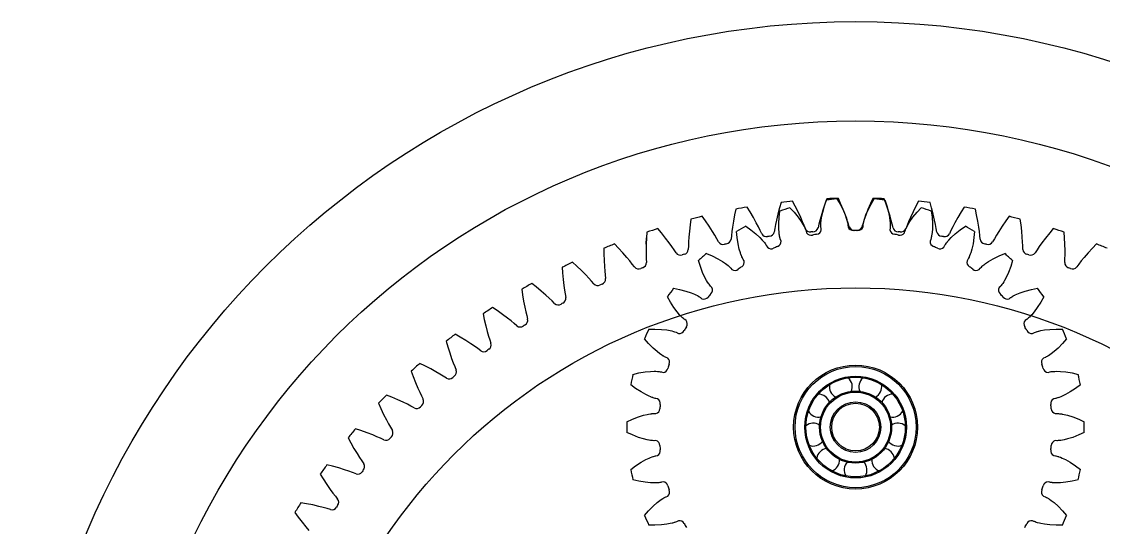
# Model space of a CAD drawing. Extents: x -49 to 4846, y -968 to 1090.
# Drawn here: x 2398.2 to 2625.2, y 558.2 to 664.2 of the extents above; entities that cross this region are included whole.
import ezdxf

# ---------------------------------------------------------------- set-up
doc = ezdxf.new("R2010")
doc.units = 0
doc.layers.get('0').update_dxf_attribs({"linetype": 'CONTINUOUS'})
doc.layers.add('OUTLINE', color=7, linetype='CONTINUOUS')

msp = doc.modelspace()

# ---------------------------------------------------------------- linework, layer by layer
at = {"color": 1}
for p, q in [((2560.554182, 625.503074), (2559.995678, 626.551523)), ((2566.683895, 625.586921), (2567.106268, 626.798503)), ((2567.201142, 627.055379), (2566.793988, 625.939404)), ((2569.304062, 627.029499), (2569.969106, 625.93221)), ((2570.093997, 626.054643), (2569.609989, 627.139497)), ((2576.833048, 627.139497), (2576.34904, 626.054643)), ((2576.473931, 625.93221), (2577.138976, 627.0295)), ((2579.649049, 625.939404), (2579.241895, 627.055378)), ((2579.336769, 626.798501), (2579.759142, 625.586921)), ((2586.447359, 626.551523), (2585.888855, 625.503074)), ((2548.072104, 624.875774), (2547.824226, 623.713996)), ((2551.076081, 624.287386), (2550.445801, 625.294321)), ((2551.771072, 623.11303), (2551.076081, 624.287386)), ((2557.270251, 625.157919), (2556.925887, 623.837521)), ((2557.179585, 623.213714), (2557.340826, 624.486636)), ((2557.598566, 626.299577), (2557.270251, 625.157919)), ((2559.442566, 625.169531), (2560.321217, 624.234491)), ((2561.165561, 624.283099), (2560.554182, 625.503074)), ((2561.702753, 623.133475), (2561.165561, 624.283099)), ((2566.358357, 624.646243), (2565.986379, 623.433012)), ((2566.099831, 623.171826), (2566.321941, 624.280185)), ((2566.321941, 624.280185), (2566.683895, 625.586921)), ((2566.793988, 625.939404), (2566.358357, 624.646243)), ((2569.969106, 625.93221), (2570.594837, 624.729284)), ((2570.618785, 624.794992), (2570.093997, 626.054643)), ((2570.594837, 624.729284), (2571.042534, 623.691325)), ((2571.074475, 623.610695), (2570.618785, 624.794992)), ((2575.824263, 624.795021), (2575.368561, 623.610692)), ((2575.400503, 623.691325), (2575.8482, 624.729284)), ((2576.34904, 626.054643), (2575.824263, 624.795021)), ((2575.8482, 624.729284), (2576.473931, 625.93221)), ((2580.08469, 624.646214), (2579.649049, 625.939404)), ((2579.759142, 625.586921), (2580.121096, 624.280185)), ((2580.456657, 623.433015), (2580.08469, 624.646214)), ((2580.121096, 624.280185), (2580.343206, 623.171826)), ((2585.277489, 624.283127), (2584.740283, 623.133472)), ((2585.888855, 625.503074), (2585.277489, 624.283127)), ((2586.12182, 624.234491), (2587.000472, 625.169532)), ((2589.172786, 625.157919), (2588.844471, 626.299577)), ((2589.102211, 624.486634), (2589.263452, 623.213714)), ((2589.517158, 623.837491), (2589.172786, 625.157919)), ((2595.366956, 624.287386), (2594.67198, 623.113057)), ((2595.997236, 625.294321), (2595.366956, 624.287386)), ((2598.618811, 623.713996), (2598.370933, 624.875774)), ((2538.668167, 622.790908), (2538.501935, 621.614668)), ((2541.705871, 622.413499), (2541.006886, 623.374016)), ((2542.481088, 621.290484), (2541.705871, 622.413499)), ((2547.572807, 622.372792), (2547.373299, 621.119598)), ((2547.824226, 623.713996), (2547.572807, 622.372792)), ((2552.387149, 622.003678), (2551.771072, 623.11303)), ((2552.835558, 621.146475), (2552.387149, 622.003678)), ((2556.639446, 622.601296), (2556.444686, 621.653704)), ((2556.925887, 623.837521), (2556.639446, 622.601296)), ((2557.097226, 621.860279), (2557.179585, 623.213714)), ((2560.321217, 624.234491), (2561.183376, 623.187949)), ((2561.183376, 623.187949), (2561.837094, 622.265753)), ((2562.090274, 622.24708), (2561.702753, 623.133475)), ((2561.837094, 622.265753), (2562.235026, 621.61756)), ((2562.404296, 621.484637), (2562.090273, 622.247082)), ((2565.725993, 622.501316), (2565.521139, 621.702589)), ((2565.986379, 623.433012), (2565.725993, 622.501314)), ((2565.962816, 621.942641), (2565.967226, 622.017113)), ((2565.967226, 622.017113), (2565.999946, 622.41782)), ((2565.999946, 622.417816), (2566.099831, 623.171826)), ((2571.042534, 623.691325), (2571.297003, 622.974562)), ((2571.39922, 622.699428), (2571.074475, 623.610695)), ((2571.297003, 622.974561), (2571.39007, 622.667902)), ((2571.39007, 622.667902), (2571.488059, 622.301099)), ((2571.659292, 621.916937), (2571.399219, 622.69943)), ((2571.488059, 622.301099), (2571.490271, 622.292067)), ((2571.490271, 622.292067), (2571.541036, 622.071053)), ((2571.541036, 622.071053), (2571.556175, 621.998627)), ((2571.556175, 621.998627), (2571.599831, 621.761054)), ((2575.043818, 622.69943), (2574.783746, 621.916938)), ((2574.859911, 621.858458), (2574.902002, 622.071057)), ((2574.902002, 622.071057), (2574.924473, 622.172457)), ((2574.924473, 622.172457), (2574.952766, 622.292065)), ((2574.952766, 622.292065), (2575.010921, 622.517487)), ((2575.010921, 622.517487), (2575.030717, 622.589416)), ((2575.030717, 622.589416), (2575.146034, 622.974563)), ((2575.368561, 623.610692), (2575.043817, 622.699427)), ((2575.146033, 622.974559), (2575.400503, 623.691325)), ((2580.343206, 623.171826), (2580.443091, 622.417819)), ((2580.443091, 622.417818), (2580.470366, 622.09851)), ((2580.717044, 622.501314), (2580.456657, 623.433015)), ((2580.470366, 622.09851), (2580.489951, 621.71935)), ((2580.921899, 621.702588), (2580.717044, 622.501316)), ((2584.352764, 622.247082), (2584.038742, 621.484638)), ((2584.20801, 621.617558), (2584.605944, 622.265753)), ((2584.740283, 623.133472), (2584.352763, 622.24708)), ((2584.605944, 622.265753), (2585.259661, 623.187949)), ((2585.259661, 623.187949), (2586.12182, 624.234491)), ((2589.263452, 623.213714), (2589.345811, 621.860279)), ((2589.80359, 622.6013), (2589.517158, 623.837491)), ((2589.998351, 621.653705), (2589.80359, 622.6013)), ((2594.055886, 622.003675), (2593.607479, 621.146475)), ((2594.67198, 623.113057), (2594.055886, 622.003675)), ((2598.870235, 622.372761), (2598.618811, 623.713996)), ((2599.069737, 621.119601), (2598.870235, 622.372761)), ((2604.737166, 622.413499), (2603.961967, 621.29051)), ((2605.436151, 623.374016), (2604.737166, 622.413499)), ((2607.941102, 621.614668), (2607.77487, 622.790908)), ((2529.432571, 620.055134), (2529.348794, 618.870164)), ((2532.489202, 619.890545), (2531.724917, 620.799963)), ((2533.340868, 618.824342), (2532.489202, 619.890545)), ((2538.344686, 620.259193), (2538.233082, 618.995135)), ((2538.501935, 621.614668), (2538.344686, 620.259193)), ((2543.173048, 620.22681), (2542.481088, 621.290484)), ((2543.68016, 619.402974), (2543.173048, 620.22681)), ((2547.245114, 620.160731), (2547.153415, 619.341266)), ((2547.373299, 621.119598), (2547.245114, 620.160729)), ((2548.376385, 618.91631), (2548.269447, 620.194939)), ((2550.183277, 621.299888), (2551.237133, 620.567963)), ((2551.237133, 620.567963), (2552.29804, 619.723543)), ((2552.29804, 619.723543), (2553.129208, 618.957415)), ((2553.202, 620.407794), (2552.835557, 621.146477)), ((2553.53074, 619.709659), (2553.202, 620.407794)), ((2556.296047, 620.842635), (2556.172476, 620.080936)), ((2556.444686, 621.653707), (2556.296047, 620.842635)), ((2557.110411, 620.729961), (2557.097226, 621.860279)), ((2557.169475, 619.97166), (2557.110411, 620.729961)), ((2557.220781, 619.572911), (2557.169475, 619.971664)), ((2562.235026, 621.61756), (2562.389817, 621.336951)), ((2562.389817, 621.336951), (2562.561927, 620.998537)), ((2562.683535, 620.765271), (2562.404296, 621.484637)), ((2562.561927, 620.998537), (2562.565969, 620.990162)), ((2562.565969, 620.990162), (2562.661576, 620.784532)), ((2562.661576, 620.784532), (2562.691442, 620.716837)), ((2562.691442, 620.716837), (2562.783539, 620.493531)), ((2562.783539, 620.493531), (2562.843357, 620.330377)), ((2562.843357, 620.330377), (2562.869535, 620.250463)), ((2562.869533, 620.25047), (2562.956958, 619.912972)), ((2565.521139, 621.702589), (2565.344735, 620.951365)), ((2565.949096, 621.483321), (2565.949993, 621.587176)), ((2565.952126, 621.266616), (2565.949096, 621.483321)), ((2565.949993, 621.587176), (2565.9528, 621.710053)), ((2565.952454, 621.256315), (2565.952126, 621.266616)), ((2565.965267, 621.023749), (2565.952454, 621.256315)), ((2565.9528, 621.710053), (2565.962816, 621.942641)), ((2565.976341, 620.910842), (2565.965267, 621.023749)), ((2566.033746, 620.566964), (2565.976341, 620.910842)), ((2571.599831, 621.761054), (2571.62442, 621.589028)), ((2571.62442, 621.589028), (2571.633411, 621.505417)), ((2571.63341, 621.505424), (2571.648756, 621.157125)), ((2571.88767, 621.179845), (2571.659292, 621.916937)), ((2574.783746, 621.916938), (2574.555369, 621.17985)), ((2574.794282, 621.157125), (2574.809627, 621.505424)), ((2574.809627, 621.505424), (2574.822269, 621.618167)), ((2574.822269, 621.618167), (2574.858089, 621.848314)), ((2574.858089, 621.848314), (2574.859911, 621.858458)), ((2580.466696, 620.910842), (2580.409291, 620.566964)), ((2580.475285, 620.994488), (2580.466695, 620.910835)), ((2580.486999, 621.167867), (2580.475285, 620.994488)), ((2580.493691, 621.409325), (2580.486999, 621.167867)), ((2580.489951, 621.71935), (2580.490237, 621.710055)), ((2580.490237, 621.710055), (2580.493941, 621.483316)), ((2580.493941, 621.483316), (2580.493691, 621.409325)), ((2581.098304, 620.95136), (2580.921899, 621.702588)), ((2583.486079, 619.912972), (2583.573505, 620.25047)), ((2583.573505, 620.25047), (2583.609311, 620.35812)), ((2583.609311, 620.35812), (2583.692199, 620.575791)), ((2583.692199, 620.575791), (2583.69609, 620.585334)), ((2583.69609, 620.585334), (2583.781463, 620.784536)), ((2584.038742, 621.484638), (2583.759505, 620.765276)), ((2583.781463, 620.784536), (2583.824525, 620.879048)), ((2583.824525, 620.879048), (2583.877068, 620.99016)), ((2583.877068, 620.99016), (2583.98082, 621.198565)), ((2583.98082, 621.198565), (2584.015139, 621.264806)), ((2584.015139, 621.264806), (2584.208012, 621.617561)), ((2589.273562, 619.971663), (2589.233853, 619.653662)), ((2589.332626, 620.729961), (2589.273562, 619.971663)), ((2589.345811, 621.860279), (2589.332626, 620.729961)), ((2590.14699, 620.842634), (2589.998351, 621.653707)), ((2590.270563, 620.080931), (2590.14699, 620.842634)), ((2593.241037, 620.407795), (2592.9123, 619.709664)), ((2593.60748, 621.146477), (2593.241037, 620.407795)), ((2593.31383, 618.957415), (2594.144998, 619.723543)), ((2594.144998, 619.723543), (2595.205905, 620.567963)), ((2595.205905, 620.567963), (2596.259761, 621.299889)), ((2598.17359, 620.194938), (2598.066652, 618.91631)), ((2599.197923, 620.160729), (2599.069737, 621.119601)), ((2599.289622, 619.341265), (2599.197923, 620.160731)), ((2603.269987, 620.226808), (2602.762877, 619.402974)), ((2603.961967, 621.29051), (2603.269987, 620.226808)), ((2608.098354, 620.259163), (2607.941102, 621.614668)), ((2608.209955, 618.995139), (2608.098354, 620.259163)), ((2613.953835, 619.890545), (2613.102188, 618.824366)), ((2614.71812, 620.799963), (2613.953835, 619.890545)), ((2617.094243, 618.870164), (2617.010467, 620.055134)), ((2523.470976, 616.730814), (2522.645115, 617.584703)), ((2529.286481, 617.507022), (2529.263326, 616.238258)), ((2529.348794, 618.870164), (2529.286481, 617.507022)), ((2529.286481, 617.507022), (2529.348794, 618.870164)), ((2534.105341, 617.811528), (2533.340868, 618.824342)), ((2534.668685, 617.025073), (2534.105341, 617.811528)), ((2538.172097, 618.029662), (2538.137784, 617.205797)), ((2538.233082, 618.995135), (2538.172097, 618.02966)), ((2544.097238, 618.691655), (2543.680159, 619.402976)), ((2544.473876, 618.018152), (2544.097238, 618.691655)), ((2547.153415, 619.341266), (2547.083278, 618.572803)), ((2548.57722, 617.575327), (2548.376385, 618.91631)), ((2548.825123, 616.472451), (2548.57722, 617.575327)), ((2553.129208, 618.957415), (2553.653211, 618.406121)), ((2553.653211, 618.406121), (2553.862961, 618.163827)), ((2553.862961, 618.163827), (2554.101671, 617.868592)), ((2554.101671, 617.868592), (2554.107365, 617.86124)), ((2554.107365, 617.86124), (2554.243636, 617.679981)), ((2554.243636, 617.679981), (2554.286924, 617.619975)), ((2554.286924, 617.619975), (2554.423436, 617.420698)), ((2557.231952, 619.499149), (2557.220781, 619.572911)), ((2557.270513, 619.269562), (2557.231952, 619.499149)), ((2557.293314, 619.148787), (2557.270513, 619.269562)), ((2557.31403, 619.047014), (2557.293314, 619.148787)), ((2557.362049, 618.835675), (2557.31403, 619.047014)), ((2557.364511, 618.825667), (2557.362049, 618.835675)), ((2557.425397, 618.600847), (2557.364511, 618.825667)), ((2557.459704, 618.49271), (2557.425397, 618.600847)), ((2557.587352, 618.168281), (2557.459704, 618.49271)), ((2588.983333, 618.49271), (2588.855686, 618.168281)), ((2589.009125, 618.572742), (2588.983331, 618.492703)), ((2589.056631, 618.739897), (2589.009125, 618.572742)), ((2589.113379, 618.974687), (2589.056631, 618.739897)), ((2589.129006, 619.047009), (2589.113379, 618.974687)), ((2589.172525, 619.269564), (2589.129006, 619.047009)), ((2589.174178, 619.278715), (2589.172525, 619.269564)), ((2589.233853, 619.653662), (2589.174178, 619.278715)), ((2591.942357, 617.298679), (2592.06869, 617.494361)), ((2592.06869, 617.494361), (2592.07448, 617.502887)), ((2592.07448, 617.502887), (2592.199404, 617.679985)), ((2592.199404, 617.679985), (2592.261175, 617.763479)), ((2592.261175, 617.763479), (2592.335671, 617.861238)), ((2592.335671, 617.861238), (2592.480486, 618.043518)), ((2592.480486, 618.043518), (2592.527827, 618.101176)), ((2592.527827, 618.101176), (2592.789827, 618.406122)), ((2592.789824, 618.406119), (2593.31383, 618.957415)), ((2597.865817, 617.575327), (2597.617914, 616.472451)), ((2598.066652, 618.91631), (2597.865817, 617.575327)), ((2599.35976, 618.572798), (2599.289622, 619.341265)), ((2602.3458, 618.691656), (2601.969164, 618.018157)), ((2602.762878, 619.402976), (2602.3458, 618.691656)), ((2608.27094, 618.02966), (2608.209955, 618.995139)), ((2608.305254, 617.205796), (2608.27094, 618.029662)), ((2612.337694, 617.811525), (2611.774352, 617.025073)), ((2613.102188, 618.824366), (2612.337694, 617.811525)), ((2617.156557, 617.506991), (2617.094243, 618.870164)), ((2617.179712, 616.238262), (2617.156557, 617.506991)), ((2623.797922, 617.584703), (2622.972061, 616.730814)), ((2520.41031, 616.681783), (2520.409396, 615.493855)), ((2520.409396, 615.493855), (2520.442323, 614.129687)), ((2524.394942, 615.726617), (2523.470976, 616.730814)), ((2525.228203, 614.769597), (2524.394942, 615.726617)), ((2529.263326, 616.238258), (2529.269837, 615.27088)), ((2529.269837, 615.270883), (2529.293077, 614.446631)), ((2535.134366, 616.34458), (2534.668684, 617.025075)), ((2535.557068, 615.698991), (2535.134366, 616.34458)), ((2538.137784, 617.205797), (2538.121423, 616.434313)), ((2541.930869, 615.589692), (2543.113871, 615.09287)), ((2549.040557, 615.743001), (2548.825123, 616.472451)), ((2549.173646, 615.363633), (2549.040555, 615.743005)), ((2549.199909, 615.293805), (2549.173646, 615.363633)), ((2549.28536, 615.077252), (2549.199909, 615.293805)), ((2554.423436, 617.420698), (2554.515869, 617.273545)), ((2554.515869, 617.273545), (2554.55809, 617.20082)), ((2554.558086, 617.200826), (2554.713771, 616.888881)), ((2591.729266, 616.888881), (2591.884951, 617.200826)), ((2591.884951, 617.200826), (2591.942357, 617.298679)), ((2597.297524, 615.440207), (2597.161197, 615.085861)), ((2597.402481, 615.743003), (2597.297524, 615.440207)), ((2597.617914, 616.472451), (2597.402481, 615.743004)), ((2603.329166, 615.09287), (2604.512169, 615.589692)), ((2608.321615, 616.434308), (2608.305254, 617.205796)), ((2611.308672, 616.344581), (2610.885973, 615.698995)), ((2611.774353, 617.025075), (2611.308672, 616.344581)), ((2617.14996, 614.44663), (2617.173201, 615.270883)), ((2617.173201, 615.270881), (2617.179712, 616.238262)), ((2622.048116, 615.72664), (2621.214832, 614.769595)), ((2622.972061, 616.730814), (2622.048116, 615.72664)), ((2514.69513, 612.9497), (2513.811717, 613.7439)), ((2515.686894, 612.012402), (2514.69513, 612.9497)), ((2520.442323, 614.129687), (2520.507729, 612.862398)), ((2525.845036, 614.024355), (2525.228203, 614.769597)), ((2526.357051, 613.378004), (2525.845034, 614.024357)), ((2526.823757, 612.763474), (2526.357051, 613.378004)), ((2529.293077, 614.446631), (2529.330572, 613.675885)), ((2540.659036, 612.882526), (2540.288593, 614.110981)), ((2543.113871, 615.09287), (2544.32716, 614.487477)), ((2544.32716, 614.487477), (2545.299452, 613.9109)), ((2545.299452, 613.9109), (2545.926625, 613.4806)), ((2545.926625, 613.4806), (2546.182167, 613.28721)), ((2546.182167, 613.28721), (2546.477043, 613.048058)), ((2546.477043, 613.048058), (2546.484142, 613.04205)), ((2546.484142, 613.04205), (2546.65512, 612.893085)), ((2549.332775, 614.963857), (2549.28536, 615.077252)), ((2549.374197, 614.868615), (2549.332775, 614.963857)), ((2549.465107, 614.671878), (2549.374197, 614.868615)), ((2549.469595, 614.662601), (2549.465107, 614.671878)), ((2549.575894, 614.455353), (2549.469595, 614.662601)), ((2549.631934, 614.356711), (2549.575894, 614.455353)), ((2549.824245, 614.065912), (2549.631934, 614.356711)), ((2596.811103, 614.356711), (2596.618792, 614.065912)), ((2596.852971, 614.429632), (2596.811099, 614.356705)), ((2596.934192, 614.583257), (2596.852971, 614.429632)), ((2597.038515, 614.801118), (2596.934192, 614.583257)), ((2597.068838, 614.868611), (2597.038515, 614.801118)), ((2597.157677, 615.077254), (2597.068838, 614.868611)), ((2597.161197, 615.085861), (2597.157677, 615.077254)), ((2599.78792, 612.893088), (2599.8657, 612.961914)), ((2599.8657, 612.961914), (2599.958894, 613.042049)), ((2599.958894, 613.042049), (2600.138442, 613.190237)), ((2600.138442, 613.190237), (2600.196736, 613.236792)), ((2600.196736, 613.236792), (2600.516414, 613.480601)), ((2600.51641, 613.480599), (2601.143585, 613.9109)), ((2601.143585, 613.9109), (2602.115877, 614.487477)), ((2602.115877, 614.487477), (2603.329166, 615.09287)), ((2606.154444, 614.11098), (2605.784001, 612.882526)), ((2617.112466, 613.67588), (2617.14996, 614.44663)), ((2620.085987, 613.378005), (2619.619284, 612.763478)), ((2620.598003, 614.024357), (2620.085987, 613.378005)), ((2621.214832, 614.769595), (2620.598001, 614.024355)), ((2511.645339, 612.687287), (2511.727294, 611.502189)), ((2511.727294, 611.502189), (2511.8553, 610.143641)), ((2516.584884, 611.115839), (2515.686894, 612.012402)), ((2517.2522, 610.41544), (2516.584884, 611.115839)), ((2520.507729, 612.862398), (2520.581705, 611.897831)), ((2520.581704, 611.897834), (2520.662385, 611.077211)), ((2520.662385, 611.077211), (2520.753553, 610.310958)), ((2541.134289, 611.612603), (2540.659036, 612.882526)), ((2541.606075, 610.585369), (2541.134289, 611.612603)), ((2546.65512, 612.893085), (2546.709939, 612.84339)), ((2546.709939, 612.84339), (2546.8849, 612.676849)), ((2546.8849, 612.676849), (2547.005907, 612.55213)), ((2547.005907, 612.55213), (2547.062326, 612.489773)), ((2547.062321, 612.489778), (2547.279461, 612.217018)), ((2599.163576, 612.217018), (2599.380716, 612.489778)), ((2599.380716, 612.489778), (2599.457212, 612.573558)), ((2599.457212, 612.573558), (2599.621469, 612.738696)), ((2599.621469, 612.738696), (2599.628905, 612.745832)), ((2599.628905, 612.745832), (2599.78792, 612.893088)), ((2605.308748, 611.612603), (2604.836962, 610.585369)), ((2605.784001, 612.882526), (2605.308748, 611.612603)), ((2506.204419, 608.565625), (2505.267757, 609.296266)), ((2507.25915, 607.699792), (2506.204419, 608.565625)), ((2511.8553, 610.143641), (2512.008948, 608.884002)), ((2512.008948, 608.884002), (2512.150029, 607.926945)), ((2517.808055, 609.80638), (2517.252198, 610.415442)), ((2518.316491, 609.225903), (2517.808055, 609.80638)), ((2541.968462, 609.916651), (2541.606075, 610.585369)), ((2542.177518, 609.573244), (2541.96846, 609.916655)), ((2542.217725, 609.510402), (2542.177518, 609.573244)), ((2542.346333, 609.316348), (2542.217725, 609.510402)), ((2542.416287, 609.215288), (2542.346333, 609.316348)), ((2542.476607, 609.13074), (2542.416287, 609.215288)), ((2542.606434, 608.957203), (2542.476607, 609.13074)), ((2542.612753, 608.949062), (2542.606434, 608.957203)), ((2542.759818, 608.768444), (2542.612753, 608.949062)), ((2542.835142, 608.683609), (2542.759818, 608.768444)), ((2543.083711, 608.439148), (2542.835142, 608.683609)), ((2603.607895, 608.683609), (2603.359326, 608.439148)), ((2603.664009, 608.746232), (2603.60789, 608.683604)), ((2603.775396, 608.879613), (2603.664009, 608.746232)), ((2603.922735, 609.071023), (2603.775396, 608.879613)), ((2603.966428, 609.130736), (2603.922735, 609.071023)), ((2604.096705, 609.316349), (2603.966428, 609.130736)), ((2604.101938, 609.324037), (2604.096705, 609.316349)), ((2604.308958, 609.642296), (2604.101938, 609.324037)), ((2604.474576, 609.916653), (2604.308958, 609.642296)), ((2604.836962, 610.585369), (2604.474577, 609.916653)), ((2503.180362, 608.091108), (2503.344786, 606.914615)), ((2503.344786, 606.914615), (2503.567248, 605.568305)), ((2508.217493, 606.868053), (2507.25915, 607.699792)), ((2508.932041, 606.21591), (2508.217493, 606.868053)), ((2509.529027, 605.647108), (2508.932039, 606.215912)), ((2512.150028, 607.926947), (2512.287756, 607.113951)), ((2512.287756, 607.113951), (2512.432153, 606.355925)), ((2534.364824, 605.376068), (2533.747066, 606.500659)), ((2535.046013, 608.288505), (2536.306459, 608.048499)), ((2536.306459, 608.048499), (2537.619102, 607.708593)), ((2537.619102, 607.708593), (2538.690024, 607.346767)), ((2538.690024, 607.346767), (2539.392957, 607.056266)), ((2539.392957, 607.056266), (2539.683123, 606.920233)), ((2539.683123, 606.920233), (2540.021278, 606.747614)), ((2540.021278, 606.747614), (2540.02947, 606.743214)), ((2540.02947, 606.743214), (2540.227684, 606.633052)), ((2540.227684, 606.633052), (2540.291637, 606.59584)), ((2540.291637, 606.59584), (2540.4974, 606.469316)), ((2540.4974, 606.469316), (2540.641694, 606.372481)), ((2540.641694, 606.372481), (2540.709845, 606.323216)), ((2540.709839, 606.32322), (2540.978943, 606.101566)), ((2605.464094, 606.101566), (2605.733198, 606.32322)), ((2605.733198, 606.32322), (2605.825442, 606.389265)), ((2605.825442, 606.389265), (2606.020443, 606.516644)), ((2606.020443, 606.516644), (2606.0292, 606.522078)), ((2606.0292, 606.522078), (2606.215357, 606.633054)), ((2606.215357, 606.633054), (2606.305747, 606.684205)), ((2606.305747, 606.684205), (2606.413565, 606.743213)), ((2606.413565, 606.743213), (2606.62, 606.850832)), ((2606.62, 606.850832), (2606.6867, 606.88425)), ((2606.6867, 606.88425), (2607.050082, 607.056267)), ((2607.050078, 607.056265), (2607.753013, 607.346767)), ((2607.753013, 607.346767), (2608.823935, 607.708593)), ((2608.823935, 607.708593), (2610.136578, 608.048499)), ((2610.136578, 608.048499), (2611.397025, 608.288505)), ((2612.695971, 606.500658), (2612.078213, 605.376068)), ((2498.040208, 603.599947), (2497.054861, 604.26347)), ((2503.567248, 605.568305), (2503.808389, 604.322452)), ((2503.808389, 604.322452), (2504.015887, 603.377567)), ((2510.076718, 605.103512), (2509.529027, 605.647108)), ((2535.093723, 604.232707), (2534.364824, 605.376068)), ((2535.768774, 603.32601), (2535.093723, 604.232707)), ((2611.349314, 604.232707), (2610.674263, 603.32601)), ((2612.078213, 605.376068), (2611.349314, 604.232707)), ((2495.056619, 602.915639), (2495.302709, 601.75348)), ((2495.302709, 601.75348), (2495.618543, 600.425968)), ((2499.152767, 602.809798), (2498.040208, 603.599947)), ((2500.166795, 602.046936), (2499.152767, 602.809798)), ((2500.925093, 601.446226), (2500.166795, 602.046936)), ((2504.015886, 603.37757), (2504.20999, 602.576162)), ((2504.20999, 602.576162), (2504.406913, 601.830054)), ((2536.262276, 602.747249), (2535.768774, 603.32601)), ((2536.538162, 602.454811), (2536.262273, 602.747252)), ((2536.590556, 602.401703), (2536.538162, 602.454811)), ((2536.7567, 602.238628), (2536.590556, 602.401703)), ((2536.846137, 602.154321), (2536.7567, 602.238628)), ((2536.922716, 602.084162), (2536.846137, 602.154321)), ((2537.085786, 601.94141), (2536.922716, 602.084162)), ((2537.093661, 601.93476), (2537.085786, 601.94141)), ((2537.275064, 601.788665), (2537.093661, 601.93476)), ((2537.366381, 601.721345), (2537.275064, 601.788665)), ((2537.660344, 601.533906), (2537.366381, 601.721345)), ((2609.076656, 601.721345), (2608.782693, 601.533906)), ((2609.144564, 601.770933), (2609.07665, 601.721341)), ((2609.281248, 601.878241), (2609.144564, 601.770933)), ((2609.465165, 602.034835), (2609.281248, 601.878241)), ((2609.520317, 602.084159), (2609.465165, 602.034835)), ((2609.686339, 602.238629), (2609.520317, 602.084159)), ((2609.693056, 602.245061), (2609.686339, 602.238629)), ((2609.961721, 602.513323), (2609.693056, 602.245061)), ((2610.180763, 602.747251), (2609.961721, 602.513323)), ((2610.674263, 603.32601), (2610.180763, 602.747251)), ((2495.618543, 600.425968), (2495.946003, 599.199972)), ((2501.560303, 600.920453), (2500.925092, 601.446227)), ((2502.144579, 600.416385), (2501.560303, 600.920453)), ((2529.82961, 599.715424), (2531.112412, 599.742725)), ((2531.112412, 599.742725), (2532.467041, 599.68316)), ((2532.467041, 599.68316), (2533.589789, 599.551898)), ((2533.589789, 599.551898), (2534.337759, 599.413893)), ((2534.337759, 599.413893), (2534.649867, 599.341161)), ((2534.649867, 599.341161), (2535.016522, 599.242621)), ((2611.417585, 599.24002), (2611.641884, 599.302367)), ((2611.641884, 599.302367), (2611.714074, 599.321187)), ((2611.714074, 599.321187), (2612.10528, 599.413893)), ((2612.105276, 599.413893), (2612.853248, 599.551898)), ((2612.853248, 599.551898), (2613.975996, 599.68316)), ((2613.975996, 599.68316), (2615.330626, 599.742725)), ((2615.330626, 599.742725), (2616.613429, 599.715424)), ((2487.313686, 597.186093), (2487.640246, 596.043932)), ((2490.242273, 598.076858), (2489.213041, 598.670031)), ((2491.40724, 597.366242), (2490.242273, 598.076858)), ((2492.472013, 596.675974), (2491.40724, 597.366242)), ((2495.946003, 599.199972), (2496.218908, 598.271863)), ((2496.218907, 598.271866), (2496.468442, 597.48595)), ((2496.468442, 597.48595), (2496.71693, 596.755396)), ((2529.768836, 596.725004), (2528.930761, 597.69658)), ((2535.016522, 599.242621), (2535.02545, 599.24002)), ((2535.02545, 599.24002), (2535.242237, 599.173477)), ((2535.242237, 599.173477), (2535.312529, 599.150375)), ((2535.312529, 599.150375), (2535.540102, 599.069396)), ((2535.540102, 599.069396), (2535.701375, 599.004678)), ((2535.701375, 599.004678), (2535.778279, 598.970658)), ((2535.778273, 598.970661), (2536.087581, 598.809801)), ((2610.355456, 598.809801), (2610.664764, 598.970661)), ((2610.664764, 598.970661), (2610.768723, 599.016084)), ((2610.768723, 599.016084), (2610.985947, 599.100137)), ((2610.985947, 599.100137), (2610.995643, 599.103631)), ((2610.995643, 599.103631), (2611.200805, 599.173478)), ((2611.200805, 599.173478), (2611.299855, 599.204718)), ((2611.299855, 599.204718), (2611.417585, 599.24002)), ((2617.512275, 597.696579), (2616.674201, 596.725004)), ((2487.640246, 596.043932), (2488.047913, 594.741685)), ((2488.047913, 594.741685), (2488.460097, 593.541517)), ((2493.270367, 596.129623), (2492.472013, 596.675974)), ((2493.940706, 595.649441), (2493.270365, 596.129624)), ((2494.55872, 595.187358), (2493.940706, 595.649441)), ((2530.719525, 595.758174), (2529.768836, 596.725004)), ((2531.568337, 595.011642), (2530.719525, 595.758174)), ((2532.171386, 594.548134), (2531.568337, 595.011642)), ((2614.8747, 595.011642), (2614.271653, 594.548135)), ((2615.723512, 595.758174), (2614.8747, 595.011642)), ((2616.674201, 596.725004), (2615.723512, 595.758174)), ((2482.848605, 592.023268), (2481.780502, 592.5432)), ((2488.460097, 593.541517), (2488.797078, 592.634706)), ((2488.797077, 592.634709), (2489.100827, 591.868114)), ((2532.502044, 594.319446), (2532.171382, 594.548136)), ((2532.564335, 594.278391), (2532.502044, 594.319446)), ((2532.760754, 594.153423), (2532.564335, 594.278391)), ((2532.865765, 594.089554), (2532.760754, 594.153423)), ((2532.955258, 594.036849), (2532.865765, 594.089554)), ((2533.144444, 593.931121), (2532.955258, 594.036849)), ((2533.153529, 593.926254), (2533.144444, 593.931121)), ((2533.361343, 593.821068), (2533.153529, 593.926254)), ((2533.464661, 593.774205), (2533.361343, 593.821068)), ((2533.791171, 593.65198), (2533.464661, 593.774205)), ((2612.978376, 593.774205), (2612.651866, 593.65198)), ((2613.05511, 593.808589), (2612.978369, 593.774202)), ((2613.211118, 593.885134), (2613.05511, 593.808589)), ((2613.423573, 594.000068), (2613.211118, 593.885134)), ((2613.487775, 594.036847), (2613.423573, 594.000068)), ((2613.682285, 594.153424), (2613.487775, 594.036847)), ((2613.690192, 594.158319), (2613.682285, 594.153424)), ((2614.008762, 594.36486), (2613.690192, 594.158319)), ((2614.271653, 594.548135), (2614.008762, 594.36486)), ((2479.989289, 590.930384), (2480.394726, 589.813785)), ((2484.060304, 591.395646), (2482.848605, 592.023268)), ((2485.170634, 590.781334), (2484.060304, 591.395646)), ((2486.005155, 590.292005), (2485.170634, 590.781334)), ((2486.707356, 589.859753), (2486.005153, 590.292006)), ((2489.100827, 591.868114), (2489.399671, 591.156674)), ((2526.509641, 590.245134), (2527.758734, 590.538548)), ((2527.758734, 590.538548), (2529.096146, 590.761929)), ((2529.096146, 590.761929), (2530.22165, 590.866967)), ((2530.22165, 590.866967), (2530.981968, 590.88749)), ((2530.981968, 590.88749), (2531.302378, 590.881238)), ((2531.302378, 590.881238), (2531.681508, 590.861083)), ((2531.681508, 590.861083), (2531.690782, 590.860395)), ((2531.690782, 590.860395), (2531.916666, 590.840378)), ((2531.916666, 590.840378), (2531.990226, 590.832396)), ((2531.990226, 590.832396), (2532.229662, 590.800501)), ((2532.229662, 590.800501), (2532.400867, 590.770728)), ((2532.400867, 590.770728), (2532.483163, 590.753442)), ((2532.483156, 590.753443), (2532.81915, 590.660407)), ((2613.623887, 590.660407), (2613.959881, 590.753443)), ((2613.959881, 590.753443), (2614.071012, 590.776259)), ((2614.071012, 590.776259), (2614.300965, 590.813312)), ((2614.300965, 590.813312), (2614.311175, 590.814714)), ((2614.311175, 590.814714), (2614.526375, 590.840379)), ((2614.526375, 590.840379), (2614.629756, 590.850343)), ((2614.629756, 590.850343), (2614.752253, 590.860395)), ((2614.752253, 590.860395), (2614.984614, 590.874746)), ((2614.984614, 590.874746), (2615.059139, 590.878145)), ((2615.059139, 590.878145), (2615.461071, 590.88749)), ((2615.461067, 590.88749), (2616.221387, 590.866967)), ((2616.221387, 590.866967), (2617.346891, 590.761929)), ((2617.346891, 590.761929), (2618.684303, 590.538548)), ((2618.684303, 590.538548), (2619.933398, 590.245134)), ((2480.394726, 589.813785), (2480.89224, 588.543148)), ((2480.89224, 588.543148), (2481.387139, 587.374656)), ((2487.356098, 589.441906), (2486.707356, 589.859753)), ((2527.071938, 587.307427), (2526.050176, 588.083526)), ((2620.39286, 588.083525), (2619.371099, 587.307427)), ((2475.895224, 585.468667), (2474.793455, 585.912826)), ((2481.387139, 587.374656), (2481.786555, 586.493561)), ((2481.786554, 586.493563), (2482.143039, 585.750024)), ((2482.143039, 585.750024), (2482.490782, 585.061163)), ((2528.202868, 586.559384), (2527.071938, 587.307427)), ((2529.188344, 586.005643), (2528.202868, 586.559384)), ((2529.874584, 585.677644), (2529.188344, 586.005643)), ((2530.245563, 585.522702), (2529.87458, 585.677646)), ((2616.568456, 585.677645), (2616.273204, 585.553034)), ((2617.254693, 586.005643), (2616.568456, 585.677645)), ((2618.24017, 586.559384), (2617.254693, 586.005643)), ((2619.371099, 587.307427), (2618.24017, 586.559384)), ((2473.119109, 584.17899), (2473.601448, 583.093392)), ((2477.147752, 584.927098), (2475.895224, 585.468667)), ((2478.29823, 584.391735), (2477.147752, 584.927098)), ((2479.164852, 583.961811), (2478.29823, 584.391735)), ((2479.895495, 583.579595), (2479.16485, 583.961812)), ((2480.571804, 583.20802), (2479.895495, 583.579595)), ((2530.315029, 585.495495), (2530.245563, 585.522702)), ((2530.533137, 585.414096), (2530.315029, 585.495495)), ((2530.649133, 585.373455), (2530.533137, 585.414096)), ((2530.747628, 585.340509), (2530.649133, 585.373455)), ((2530.954663, 585.276425), (2530.747628, 585.340509)), ((2530.964561, 585.273553), (2530.954663, 585.276425)), ((2531.189703, 585.213873), (2530.964561, 585.273553)), ((2531.300507, 585.189514), (2531.189703, 585.213873)), ((2531.645294, 585.137846), (2531.300507, 585.189515)), ((2615.142531, 585.189515), (2614.797743, 585.137846)), ((2615.224736, 585.207194), (2615.142523, 585.189513)), ((2615.39325, 585.24963), (2615.224736, 585.207194)), ((2615.624958, 585.317881), (2615.39325, 585.24963)), ((2615.695405, 585.340507), (2615.624958, 585.317881)), ((2615.909902, 585.414097), (2615.695405, 585.340507)), ((2615.918654, 585.41724), (2615.909902, 585.414097)), ((2616.273204, 585.553034), (2615.918654, 585.41724)), ((2473.601448, 583.093392), (2474.186386, 581.860555)), ((2474.186386, 581.860555), (2474.761589, 580.729432)), ((2526.391999, 580.838236), (2527.653742, 581.334799)), ((2527.653742, 581.334799), (2528.732812, 581.671547)), ((2528.732812, 581.671547), (2529.472248, 581.8497)), ((2529.472248, 581.8497), (2529.786956, 581.910202)), ((2529.786956, 581.910202), (2530.161992, 581.969313)), ((2530.161992, 581.969313), (2530.171206, 581.970569)), ((2530.171206, 581.970569), (2530.396316, 581.997953)), ((2530.396316, 581.997953), (2530.469928, 582.005439)), ((2530.469928, 582.005439), (2530.710763, 582.024023)), ((2530.710763, 582.024023), (2530.884417, 582.030496)), ((2530.884417, 582.030496), (2530.968509, 582.030698)), ((2530.968502, 582.030698), (2531.316497, 582.009552)), ((2615.12654, 582.009552), (2615.474536, 582.030698)), ((2615.474536, 582.030698), (2615.587982, 582.029909)), ((2615.587982, 582.029909), (2615.820613, 582.018343)), ((2615.820613, 582.018343), (2615.830892, 582.017591)), ((2615.830892, 582.017591), (2616.046726, 581.997953)), ((2616.046726, 581.997953), (2616.149919, 581.986205)), ((2616.149919, 581.986205), (2616.271829, 581.970569)), ((2616.271829, 581.970569), (2616.502095, 581.936296)), ((2616.502095, 581.936296), (2616.575699, 581.924126)), ((2616.575699, 581.924126), (2616.970791, 581.8497)), ((2616.970786, 581.849701), (2617.710225, 581.671547)), ((2617.710225, 581.671547), (2618.789296, 581.334799)), ((2618.789296, 581.334799), (2620.051038, 580.838236)), ((2474.761589, 580.729432), (2475.221494, 579.878345)), ((2475.221493, 579.878347), (2475.628976, 579.161487)), ((2475.628976, 579.161487), (2476.023925, 578.498561)), ((2525.231205, 580.291533), (2526.391999, 580.838236)), ((2620.051038, 580.838236), (2621.211833, 580.291532)), ((2466.736618, 576.964802), (2467.29351, 575.915495)), ((2469.416007, 578.444989), (2468.285939, 578.811211)), ((2470.703263, 577.992112), (2469.416007, 578.444989)), ((2471.888282, 577.538306), (2470.703263, 577.992112)), ((2472.782783, 577.169882), (2471.888282, 577.538306)), ((2473.538309, 576.839564), (2472.782781, 577.169883)), ((2474.23889, 576.516072), (2473.538309, 576.839564)), ((2526.391999, 577.534929), (2525.231204, 578.081633)), ((2527.653742, 577.038367), (2526.391999, 577.534929)), ((2528.732812, 576.701618), (2527.653742, 577.038367)), ((2529.472251, 576.523465), (2528.732812, 576.701618)), ((2617.710225, 576.701618), (2616.970789, 576.523465)), ((2618.789296, 577.038367), (2617.710225, 576.701618)), ((2620.051038, 577.534929), (2618.789296, 577.038367)), ((2621.211832, 578.081632), (2620.051038, 577.534929)), ((2467.29351, 575.915495), (2467.963021, 574.726464)), ((2467.963021, 574.726464), (2468.615726, 573.638221)), ((2529.867338, 576.449039), (2529.472247, 576.523465)), ((2529.940942, 576.43687), (2529.867338, 576.449039)), ((2530.171208, 576.402596), (2529.940942, 576.43687)), ((2530.293118, 576.386961), (2530.171208, 576.402596)), ((2530.396312, 576.375213), (2530.293118, 576.386961)), ((2530.612145, 576.355574), (2530.396312, 576.375213)), ((2530.622424, 576.354823), (2530.612145, 576.355574)), ((2530.855055, 576.343256), (2530.622424, 576.354823)), ((2530.968502, 576.342468), (2530.855055, 576.343256)), ((2531.316497, 576.363614), (2530.968502, 576.342468)), ((2615.474536, 576.342468), (2615.12654, 576.363614)), ((2615.558621, 576.342669), (2615.474528, 576.342468)), ((2615.732275, 576.349142), (2615.558621, 576.342669)), ((2615.97311, 576.367726), (2615.732275, 576.349142)), ((2616.046721, 576.375212), (2615.97311, 576.367726)), ((2616.271831, 576.402597), (2616.046721, 576.375212)), ((2616.281045, 576.403852), (2616.271831, 576.402597)), ((2616.656081, 576.462963), (2616.281045, 576.403852)), ((2616.970789, 576.523465), (2616.656081, 576.462963)), ((2468.615726, 573.638221), (2469.13388, 572.821288)), ((2469.133879, 572.82129), (2469.590375, 572.134601)), ((2469.590375, 572.134601), (2470.030605, 571.50084)), ((2528.202868, 571.813781), (2529.188344, 572.367522)), ((2529.188344, 572.367522), (2529.874581, 572.69552)), ((2529.874582, 572.69552), (2530.169833, 572.820132)), ((2530.169833, 572.820132), (2530.524384, 572.955925)), ((2530.524384, 572.955925), (2530.533136, 572.959069)), ((2530.533136, 572.959069), (2530.747633, 573.032658)), ((2530.747633, 573.032658), (2530.818079, 573.055285)), ((2530.818079, 573.055285), (2531.049788, 573.123535)), ((2531.049788, 573.123535), (2531.218301, 573.165971)), ((2531.218301, 573.165971), (2531.300514, 573.183652)), ((2531.300507, 573.183651), (2531.645294, 573.235319)), ((2614.797743, 573.235319), (2615.142531, 573.183651)), ((2615.142531, 573.183651), (2615.253334, 573.159293)), ((2615.253334, 573.159293), (2615.478477, 573.099612)), ((2615.478477, 573.099612), (2615.488374, 573.09674)), ((2615.488374, 573.09674), (2615.695409, 573.032657)), ((2615.695409, 573.032657), (2615.793904, 572.99971)), ((2615.793904, 572.99971), (2615.9099, 572.959069)), ((2615.9099, 572.959069), (2616.128009, 572.87767)), ((2616.128009, 572.87767), (2616.197474, 572.850463)), ((2616.197474, 572.850463), (2616.568457, 572.695519)), ((2616.568453, 572.695521), (2617.254693, 572.367522)), ((2617.254693, 572.367522), (2618.24017, 571.813781)), ((2463.442521, 570.986454), (2462.289659, 571.272954)), ((2464.758231, 570.624474), (2463.442521, 570.986454)), ((2465.97202, 570.254437), (2464.758231, 570.624474)), ((2466.890042, 569.949307), (2465.97202, 570.254437)), ((2467.666769, 569.672497), (2466.89004, 569.949308)), ((2526.050177, 570.28964), (2527.071938, 571.065739)), ((2527.071938, 571.065739), (2528.202868, 571.813781)), ((2618.24017, 571.813781), (2619.371099, 571.065739)), ((2619.371099, 571.065739), (2620.392861, 570.289639)), ((2460.872911, 569.322967), (2461.501642, 568.315064)), ((2461.501642, 568.315064), (2462.252465, 567.175632)), ((2468.38821, 569.398662), (2467.666769, 569.672497)), ((2527.758734, 567.834617), (2526.50964, 568.128031)), ((2529.096146, 567.611237), (2527.758734, 567.834617)), ((2530.22165, 567.506199), (2529.096146, 567.611237)), ((2530.981971, 567.485676), (2530.22165, 567.506199)), ((2531.690784, 567.51277), (2531.458424, 567.498419)), ((2531.813281, 567.522823), (2531.690784, 567.51277)), ((2531.916662, 567.532786), (2531.813281, 567.522823)), ((2532.131862, 567.558452), (2531.916662, 567.532786)), ((2532.142073, 567.559854), (2532.131862, 567.558452)), ((2532.372025, 567.596907), (2532.142073, 567.559854)), ((2532.483156, 567.619722), (2532.372025, 567.596907)), ((2532.81915, 567.712758), (2532.483156, 567.619722)), ((2613.959881, 567.619722), (2613.623887, 567.712758)), ((2614.042171, 567.602437), (2613.959874, 567.619724)), ((2614.213375, 567.572664), (2614.042171, 567.602437)), ((2614.452812, 567.540769), (2614.213375, 567.572664)), ((2614.526371, 567.532787), (2614.452812, 567.540769)), ((2614.752255, 567.51277), (2614.526371, 567.532787)), ((2614.761529, 567.512082), (2614.752255, 567.51277)), ((2615.140659, 567.491927), (2614.761529, 567.512082)), ((2616.221387, 567.506199), (2615.461069, 567.485676)), ((2617.346891, 567.611237), (2616.221387, 567.506199)), ((2618.684303, 567.834617), (2617.346891, 567.611237)), ((2619.933396, 568.128031), (2618.684303, 567.834617)), ((2462.252465, 567.175632), (2462.979492, 566.13557)), ((2462.979492, 566.13557), (2463.55337, 565.356772)), ((2463.553369, 565.356774), (2464.056654, 564.7036)), ((2531.383898, 567.49502), (2530.981966, 567.485676)), ((2531.458424, 567.498419), (2531.383898, 567.49502)), ((2615.461069, 567.485676), (2615.140659, 567.491927)), ((2458.003866, 563.129398), (2456.833828, 563.33478)), ((2459.341622, 562.860079), (2458.003866, 563.129398)), ((2464.056654, 564.7036), (2464.540021, 564.102093)), ((2530.719525, 562.614991), (2531.568337, 563.361523)), ((2531.568337, 563.361523), (2532.171384, 563.82503)), ((2532.171384, 563.82503), (2532.434275, 564.008305)), ((2532.434275, 564.008305), (2532.752845, 564.214846)), ((2532.752845, 564.214846), (2532.760752, 564.219741)), ((2532.760752, 564.219741), (2532.955262, 564.336319)), ((2532.955262, 564.336319), (2533.019465, 564.373098)), ((2533.019465, 564.373098), (2533.23192, 564.488031)), ((2533.23192, 564.488031), (2533.387928, 564.564576)), ((2533.387928, 564.564576), (2533.464668, 564.598964)), ((2533.464661, 564.598961), (2533.791171, 564.721185)), ((2612.651866, 564.721185), (2612.978376, 564.598961)), ((2612.978376, 564.598961), (2613.081694, 564.552098)), ((2613.081694, 564.552098), (2613.289508, 564.446911)), ((2613.289508, 564.446911), (2613.298593, 564.442044)), ((2613.298593, 564.442044), (2613.487779, 564.336316)), ((2613.487779, 564.336316), (2613.577273, 564.283611)), ((2613.577273, 564.283611), (2613.682283, 564.219742)), ((2613.682283, 564.219742), (2613.878702, 564.094774)), ((2613.878702, 564.094774), (2613.940993, 564.053719)), ((2613.940993, 564.053719), (2614.271655, 563.825029)), ((2614.271651, 563.825032), (2614.8747, 563.361523)), ((2614.8747, 563.361523), (2615.723512, 562.614991)), ((2455.556555, 561.290716), (2456.254062, 560.329126)), ((2460.578267, 562.575613), (2459.341622, 562.860079)), ((2461.515337, 562.335264), (2460.578267, 562.575613)), ((2462.309482, 562.11331), (2461.515335, 562.335265)), ((2463.048267, 561.890468), (2462.309482, 562.11331)), ((2528.930762, 560.676586), (2529.768836, 561.648162)), ((2529.768836, 561.648162), (2530.719525, 562.614991)), ((2615.723512, 562.614991), (2616.674201, 561.648162)), ((2616.674201, 561.648162), (2617.512276, 560.676585)), ((2456.254062, 560.329126), (2457.082539, 559.244845)), ((2457.082539, 559.244845), (2457.880346, 558.258031)), ((2531.112412, 558.630441), (2529.829608, 558.657742)), ((2532.467041, 558.690005), (2531.112412, 558.630441)), ((2533.589789, 558.821268), (2532.467041, 558.690005)), ((2534.337761, 558.959273), (2533.589789, 558.821268)), ((2534.728963, 559.051978), (2534.337757, 558.959272)), ((2534.801153, 559.070798), (2534.728963, 559.051978)), ((2535.025452, 559.133146), (2534.801153, 559.070798)), ((2535.143182, 559.168447), (2535.025452, 559.133146)), ((2535.242232, 559.199687), (2535.143182, 559.168447)), ((2535.447394, 559.269534), (2535.242232, 559.199687)), ((2535.45709, 559.273029), (2535.447394, 559.269534)), ((2535.674314, 559.357081), (2535.45709, 559.273029)), ((2535.778273, 559.402504), (2535.674314, 559.357081)), ((2536.087581, 559.563364), (2535.778273, 559.402504)), ((2610.664764, 559.402504), (2610.355456, 559.563364)), ((2610.741662, 559.368488), (2610.664758, 559.402507)), ((2610.902936, 559.30377), (2610.741662, 559.368488)), ((2611.130508, 559.222791), (2610.902936, 559.30377)), ((2611.2008, 559.199689), (2611.130508, 559.222791)), ((2611.417587, 559.133145), (2611.2008, 559.199689)), ((2611.426515, 559.130544), (2611.417587, 559.133145)), ((2611.79317, 559.032004), (2611.426515, 559.130544)), ((2612.105278, 558.959272), (2611.79317, 559.032004)), ((2612.853248, 558.821268), (2612.105278, 558.959272)), ((2613.975996, 558.690005), (2612.853248, 558.821268)), ((2615.330626, 558.630441), (2613.975996, 558.690005)), ((2616.613428, 558.657742), (2615.330626, 558.630441)), ((2457.880346, 558.258031), (2458.507152, 557.521162))]:
    msp.add_line(p, q, dxfattribs=at)
for centre, radius in [((2573.221519, 489.186583), 175), ((2573.221519, 489.186583), 154.196077), ((2573.221519, 579.186583), 13), ((2573.221519, 579.186583), 12.7), ((2573.221519, 579.186583), 10.665), ((2573.221519, 579.186583), 10.44), ((2573.221519, 579.186583), 7.56), ((2573.221519, 579.186583), 7.335), ((2573.221519, 579.186583), 5.3), ((2573.221519, 579.186583), 5)]:
    msp.add_circle(centre, radius, dxfattribs=at)
for centre, radius, start, end in [((2573.2215, 489.186762), 138, 95.499628, 96.500372), ((2573.221202, 579.189599), 48, 94.680946, 97.319054), ((2573.221512, 489.186762), 138, 91.499628, 92.500372), ((2573.221525, 489.186762), 138, 87.499628, 88.500372), ((2573.221836, 579.189599), 48, 82.680946, 85.319054), ((2573.221537, 489.186762), 138, 83.499628, 84.500372), ((2573.221487, 489.18676), 138, 99.499628, 100.500372), ((2573.220581, 579.189467), 48, 106.680946, 109.319054), ((2573.222456, 579.189467), 48, 70.680946, 73.319054), ((2573.22155, 489.18676), 138, 79.499628, 80.500372), ((2573.221475, 489.186757), 138, 103.499628, 104.500372), ((2573.221562, 489.186757), 138, 75.499628, 76.500372), ((2573.221463, 489.186754), 138, 107.499628, 108.500372), ((2573.220002, 579.189209), 48, 118.680946, 121.319054), ((2555.07096, 620.309602), 1.125, 274.738787, 348.272366), ((2563.713436, 621.217963), 1.125, 203.727913, 277.2612), ((2563.902444, 620.522629), 1.125, 212.814253, 285.619877), ((2573.221519, 489.186583), 131.25, 93.907943, 94.092057), ((2564.261853, 621.256312), 1.125, 270.738787, 344.272366), ((2564.922032, 620.739349), 1.125, 278.380123, 351.185747), ((2572.700335, 621.556882), 1.125, 200.814253, 273.619877), ((2572.94664, 621.559591), 1.125, 199.727913, 273.2612), ((2573.221519, 579.186583), 41.25, 89.374728, 90.625272), ((2573.221519, 489.186583), 131.25, 89.907943, 90.092057), ((2573.496397, 621.559591), 1.125, 266.738787, 340.272366), ((2573.742702, 621.556882), 1.125, 266.380123, 339.185747), ((2581.521005, 620.739349), 1.125, 188.814253, 261.619877), ((2582.181184, 621.256312), 1.125, 195.727913, 269.2612), ((2573.221519, 489.186583), 131.25, 85.907943, 86.092057), ((2582.540593, 620.522629), 1.125, 254.380123, 327.185747), ((2582.729602, 621.217963), 1.125, 262.738787, 336.272366), ((2591.372077, 620.309602), 1.125, 191.727913, 265.2612), ((2573.223035, 579.189209), 48, 58.680946, 61.319054), ((2573.221574, 489.186754), 138, 71.499628, 72.500372), ((2573.221451, 489.186749), 138, 111.499628, 112.500372), ((2545.430751, 618.609773), 1.125, 211.727913, 285.2612), ((2573.221519, 489.186583), 131.25, 101.907943, 102.092057), ((2545.968494, 618.724074), 1.125, 278.738787, 352.272366), ((2554.526553, 620.233091), 1.125, 207.727913, 281.2612), ((2573.221519, 489.186583), 131.25, 97.907943, 98.092057), ((2556.46409, 618.105761), 1.125, 290.380123, 3.185747), ((2573.221519, 579.186583), 41.25, 101.374728, 102.625272), ((2573.221519, 579.186583), 41.25, 77.374728, 78.625272), ((2589.978947, 618.105761), 1.125, 176.814253, 249.619877), ((2573.221519, 489.186583), 131.25, 81.907943, 82.092057), ((2591.916484, 620.233091), 1.125, 258.738787, 332.272366), ((2600.474543, 618.724074), 1.125, 187.727913, 261.2612), ((2573.221519, 489.186583), 131.25, 77.907943, 78.092057), ((2601.012286, 618.609773), 1.125, 254.738787, 328.272366), ((2573.221586, 489.186749), 138, 67.499628, 68.500372), ((2536.470342, 616.355919), 1.125, 215.727913, 289.2612), ((2573.221519, 489.186583), 131.25, 105.907943, 106.092057), ((2536.998803, 616.507452), 1.125, 282.738787, 356.272366), ((2573.219489, 579.188837), 48, 130.680946, 133.319054), ((2555.511841, 617.681793), 1.125, 224.814253, 297.619877), ((2573.221519, 579.186583), 41.25, 113.374728, 114.625272), ((2573.221519, 579.186583), 41.25, 65.374728, 66.625272), ((2590.931197, 617.681793), 1.125, 242.380123, 315.185747), ((2573.223548, 579.188837), 48, 46.680946, 49.319054), ((2609.444235, 616.507452), 1.125, 183.727913, 257.2612), ((2573.221519, 489.186583), 131.25, 73.907943, 74.092057), ((2609.972695, 616.355919), 1.125, 250.738787, 324.272366), ((2573.22144, 489.186744), 138, 115.499628, 116.500372), ((2528.205585, 613.670536), 1.125, 286.738787, 0.272366), ((2548.738528, 613.771219), 1.125, 302.380123, 15.185747), ((2597.704509, 613.771219), 1.125, 164.814253, 237.619877), ((2618.237453, 613.670536), 1.125, 179.727913, 253.2612), ((2527.688982, 613.482508), 1.125, 219.727913, 293.2612), ((2573.221519, 489.186583), 131.25, 109.907943, 110.092057), ((2547.895235, 613.158531), 1.125, 236.814253, 309.619877), ((2573.221519, 579.186583), 41.25, 125.374728, 126.625272), ((2573.221519, 579.186583), 41.25, 53.374728, 54.625272), ((2598.547802, 613.158531), 1.125, 230.380123, 303.185747), ((2573.221519, 489.186583), 131.25, 69.907943, 70.092057), ((2618.754055, 613.482508), 1.125, 246.738787, 320.272366), ((2573.221429, 489.186738), 138, 119.499628, 120.500372), ((2519.129452, 610.00354), 1.125, 223.727913, 297.2612), ((2573.221519, 489.186583), 131.25, 113.907943, 114.092057), ((2519.631679, 610.227147), 1.125, 290.738787, 4.272366), ((2542.08299, 607.925161), 1.125, 314.380123, 27.185747), ((2604.360047, 607.925161), 1.125, 152.814253, 225.619877), ((2511.318859, 606.19406), 1.125, 294.738787, 8.272366), ((2573.219065, 579.188365), 48, 142.680946, 145.319054), ((2541.38551, 607.150532), 1.125, 248.814253, 321.619877), ((2573.221519, 579.186583), 41.25, 137.374728, 138.625272), ((2573.221519, 579.186583), 41.25, 41.374728, 42.625272), ((2605.057527, 607.150532), 1.125, 218.380123, 291.185747), ((2573.223972, 579.188365), 48, 34.680946, 37.319054), ((2573.221418, 489.186732), 138, 123.499628, 124.500372), ((2510.833452, 605.935965), 1.125, 227.727913, 301.2612), ((2573.221519, 489.186583), 131.25, 117.907943, 118.092057), ((2503.307621, 601.590924), 1.125, 298.738787, 12.272366), ((2502.841401, 601.299597), 1.125, 231.727913, 305.2612), ((2573.221519, 489.186583), 131.25, 121.907943, 122.092057), ((2573.218748, 579.187816), 48, 154.680946, 157.319054), ((2536.267171, 599.920374), 1.125, 260.814253, 333.619877), ((2573.221519, 579.186583), 41.25, 149.374728, 150.625272), ((2536.788355, 600.82309), 1.125, 326.380123, 39.185747), ((2609.654682, 600.82309), 1.125, 140.814253, 213.619877), ((2573.221519, 579.186583), 41.25, 29.374728, 30.625272), ((2610.175866, 599.920374), 1.125, 206.380123, 279.185747), ((2573.224289, 579.187816), 48, 22.680946, 25.319054), ((2573.221408, 489.186724), 138, 127.499628, 128.500372), ((2495.192235, 596.117027), 1.125, 235.727913, 309.2612), ((2573.221519, 489.186583), 131.25, 125.907943, 126.092057), ((2495.636998, 596.440166), 1.125, 302.738787, 16.272366), ((2573.221398, 489.186716), 138, 131.499628, 132.500372), ((2533.086024, 592.7754), 1.125, 338.380123, 51.185747), ((2613.357013, 592.7754), 1.125, 128.814253, 201.619877), ((2488.344358, 590.766879), 1.125, 306.738787, 20.272366), ((2573.218552, 579.187213), 48, 166.680946, 169.319054), ((2532.763915, 591.78405), 1.125, 272.814253, 345.619877), ((2573.221519, 579.186583), 41.25, 161.374728, 162.625272), ((2573.221519, 579.186583), 41.25, 17.374728, 18.625272), ((2613.679122, 591.78405), 1.125, 194.380123, 267.185747), ((2573.224485, 579.187213), 48, 10.680946, 13.319054), ((2487.92322, 590.413502), 1.125, 239.727913, 313.2612), ((2573.221519, 489.186583), 131.25, 129.907943, 130.092057), ((2570.143337, 587.643816), 2.4, 169.392842, 243.361264), ((2570.143337, 587.643816), 2.4, 336.563884, 50.573277), ((2576.2997, 587.643816), 2.4, 129.426723, 203.436116), ((2576.2997, 587.643816), 2.4, 296.638736, 10.607158), ((2573.221389, 489.186708), 138, 135.499628, 136.500372), ((2565.42729, 583.686583), 2.4, 16.518792, 90.625005), ((2581.015747, 583.686583), 2.4, 89.374995, 163.481208), ((2481.069769, 584.21681), 1.125, 243.727913, 317.2612), ((2573.221519, 489.186583), 131.25, 133.907943, 134.092057), ((2481.465231, 584.598703), 1.125, 310.738787, 24.272366), ((2531.137807, 584.133813), 1.125, 350.380123, 63.185747), ((2573.221519, 579.186583), 41.25, 173.374728, 174.625272), ((2615.30523, 584.133813), 1.125, 116.814253, 189.619877), ((2573.221519, 579.186583), 41.25, 5.374728, 6.625272), ((2531.02885, 583.097157), 1.125, 284.814253, 357.619877), ((2565.42729, 583.686583), 2.4, 209.326937, 283.335471), ((2581.015747, 583.686583), 2.4, 256.664529, 330.673063), ((2615.414187, 583.097157), 1.125, 182.380123, 255.185747), ((2573.218486, 579.186583), 48, 178.680946, 181.319054), ((2564.358249, 577.623749), 2.4, 56.488818, 130.717529), ((2582.084788, 577.623749), 2.4, 49.282471, 123.511182), ((2573.224551, 579.186583), 48, 358.680946, 1.319054), ((2573.221381, 489.186698), 138, 139.499628, 140.500372), ((2474.665273, 577.55714), 1.125, 247.727913, 321.2612), ((2573.221519, 489.186583), 131.25, 137.907943, 138.092057), ((2475.033132, 577.965689), 1.125, 314.738787, 28.272366), ((2531.02885, 575.276009), 1.125, 2.380123, 75.185747), ((2531.137807, 574.239352), 1.125, 296.814253, 9.619877), ((2573.221519, 579.186583), 41.25, 185.374728, 186.625272), ((2564.358249, 577.623749), 2.4, 249.228771, 323.427076), ((2567.43643, 572.292183), 2.4, 96.467054, 170.845806), ((2579.006607, 572.292183), 2.4, 9.154194, 83.532946), ((2582.084788, 577.623749), 2.4, 216.572924, 290.771229), ((2615.30523, 574.239352), 1.125, 170.380123, 243.185747), ((2573.221519, 579.186583), 41.25, 353.374728, 354.625272), ((2615.414187, 575.276009), 1.125, 104.814253, 177.619877), ((2567.43643, 572.292183), 2.4, 289.098151, 3.490695), ((2579.006607, 572.292183), 2.4, 176.509305, 250.901849), ((2573.221373, 489.186688), 138, 143.499628, 144.500372), ((2468.740932, 570.466937), 1.125, 251.727913, 325.2612), ((2573.221519, 489.186583), 131.25, 141.907943, 142.092057), ((2469.079396, 570.900152), 1.125, 318.738787, 32.272366), ((2573.218552, 579.185952), 48, 190.680946, 193.319054), ((2573.221519, 570.186583), 2.4, 136.473942, 211.00954), ((2573.221519, 570.186583), 2.4, 328.99046, 43.526058), ((2573.224485, 579.185952), 48, 346.680946, 349.319054), ((2532.763915, 566.589115), 1.125, 14.380123, 87.185747), ((2613.679122, 566.589115), 1.125, 92.814253, 165.619877), ((2533.086024, 565.597765), 1.125, 308.814253, 21.619877), ((2573.221519, 579.186583), 41.25, 197.374728, 198.625272), ((2613.357013, 565.597765), 1.125, 158.380123, 231.185747), ((2573.221519, 579.186583), 41.25, 341.374728, 342.625272), ((2573.221366, 489.186678), 138, 147.499628, 148.500372), ((2463.633031, 563.436514), 1.125, 322.738787, 36.272366), ((2463.325611, 562.980745), 1.125, 255.727913, 329.2612), ((2573.221519, 489.186583), 131.25, 145.907943, 146.092057), ((2573.218748, 579.185349), 48, 202.680946, 205.319054), ((2536.267171, 558.452791), 1.125, 26.380123, 99.185747), ((2573.221519, 579.186583), 41.25, 209.374728, 210.625272), ((2573.221519, 579.186583), 41.25, 329.374728, 330.625272), ((2610.175866, 558.452791), 1.125, 80.814253, 153.619877), ((2573.224289, 579.185349), 48, 334.680946, 337.319054)]:
    msp.add_arc(centre, radius, start, end, dxfattribs=at)
at = {"layer": 'OUTLINE'}
msp.add_circle((2573.221519, 489.186583), 119.195214, dxfattribs=at)

doc.saveas('drawing.dxf')
